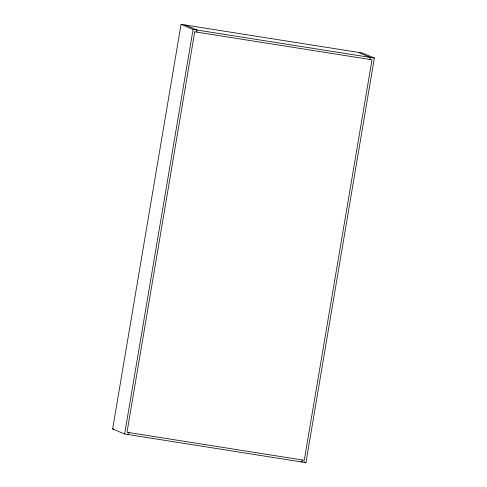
<?xml version="1.0" encoding="UTF-8"?>
<svg xmlns="http://www.w3.org/2000/svg" width="487" height="487" viewBox="0 0 487 487"><rect width="100%" height="100%" fill="white"/><g stroke="black" fill="none" stroke-linecap="round" stroke-linejoin="round"><path stroke-width="0.73" d="M112.637 428.944L181.067 24.35L362.365 52.998L374.363 58.056L305.933 462.65L124.635 434.002L112.637 428.944L113.976 429.15M124.635 434.002L193.071 29.415L181.067 24.35M129.012 432.59L128.665 434.641L127.271 434.051M196.748 32.105L197.095 30.054L185.097 24.989M302.25 459.959L301.903 462.011L300.509 461.426M369.986 59.475L370.333 57.423L358.335 52.359M193.071 29.415L374.363 58.056M303.931 461.804L305.933 462.65M194.733 31.789L126.997 432.267L304.265 460.276L372.001 59.798L194.733 31.789"/></g></svg>
